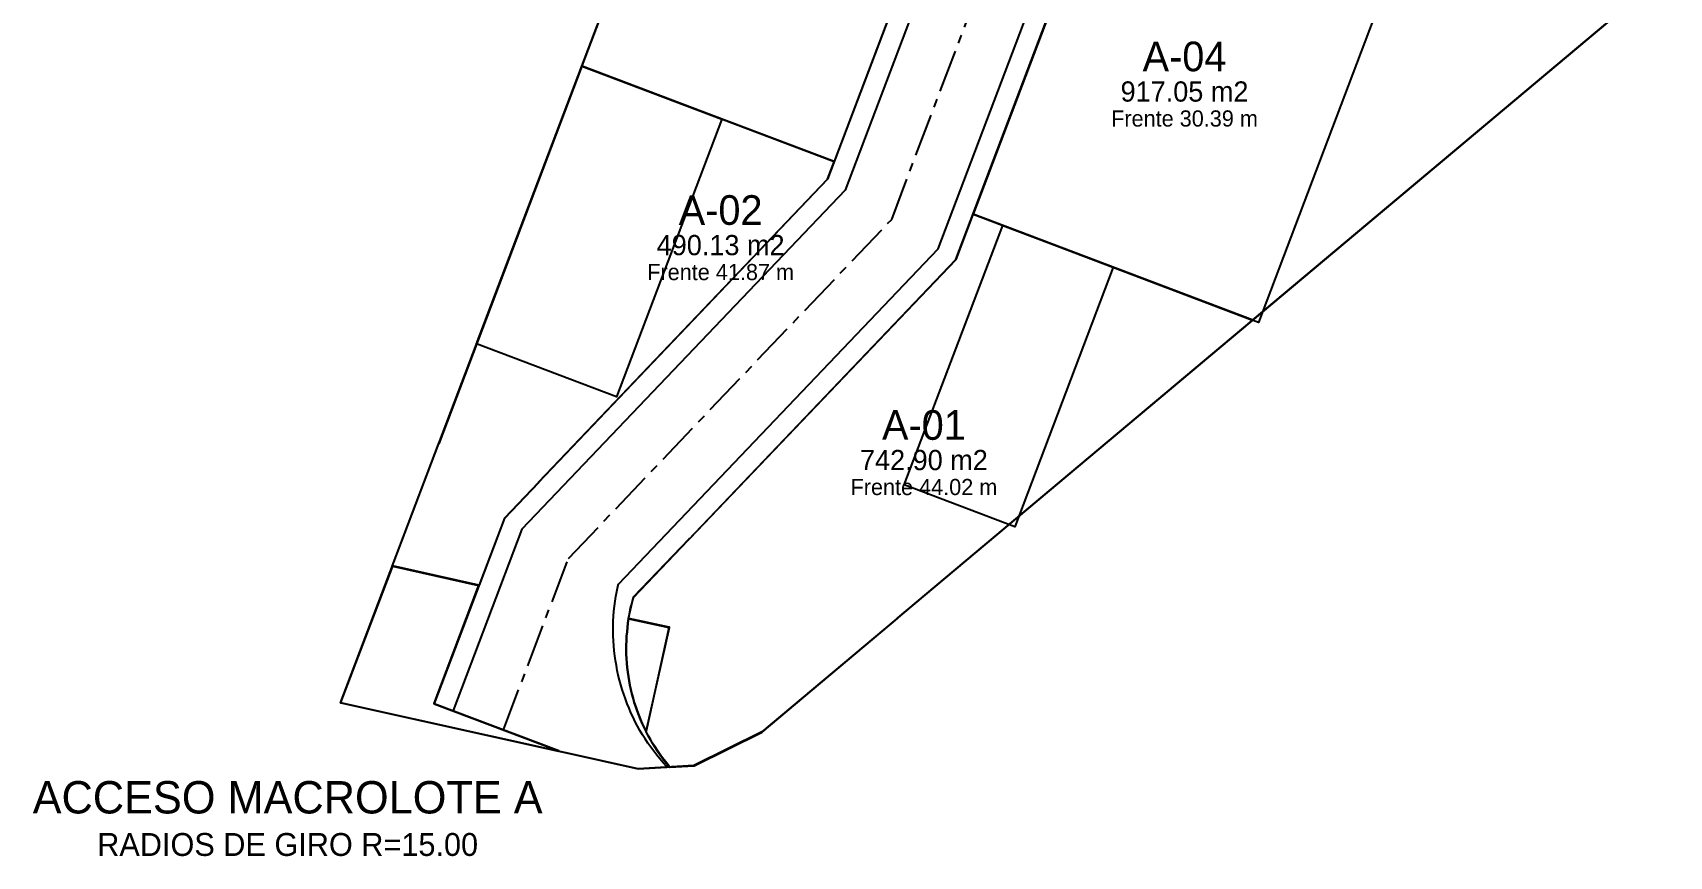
# Model space of a CAD drawing. Header units: metres. Extents: x 357856 to 358234, y 2285113 to 2285465.
# Drawn here: x 357856.5 to 357977.8, y 2285113.2 to 2285174.3 of the extents above; entities that cross this region are included whole.
import ezdxf
from ezdxf.enums import TextEntityAlignment as Align

# ---------------------------------------------------------------- set-up
doc = ezdxf.new("R2010")
doc.units = ezdxf.units.M
doc.linetypes.add('CENTER', pattern=[5.08, 3.175, -0.635, 0.635, -0.635])
for name, color, linetype in [('ACCESO', 1, 'Continuous'), ('BODEGA-HUELLA', 30, 'Continuous'), ('DONACION-AREA-VERDE', 3, 'Continuous'), ('LOTES', 2, 'Continuous'), ('POLIGONO', 5, 'Continuous'), ('TEXTO', 7, 'Continuous'), ('VIAL-ARROYO', 8, 'Continuous'), ('VIAL-DERECHO-VIA', 9, 'Continuous'), ('VIAL-EJE', 1, 'Continuous')]:
    doc.layers.add(name, color=color, linetype=linetype)

msp = doc.modelspace()

# ---------------------------------------------------------------- linework, layer by layer
at = {"layer": 'BODEGA-HUELLA'}
for points in [[(357907.8, 2285199.84), (357926.5, 2285192.76), (357915.87, 2285164.7), (357897.17, 2285171.79), (357907.8, 2285199.84)], [(357936.79, 2285188.86), (357957.96, 2285180.84), (357947.33, 2285152.78), (357926.16, 2285160.81), (357936.79, 2285188.86)], [(357897.16, 2285171.79), (357907.55, 2285167.86), (357899.74, 2285147.25), (357889.35, 2285151.18), (357897.16, 2285171.79)], [(357928.36, 2285159.97), (357936.55, 2285156.87), (357929.26, 2285137.62), (357921.06, 2285140.72), (357928.36, 2285159.97)]]:
    msp.add_lwpolyline(points, close=True, dxfattribs=at)
at = {"layer": 'DONACION-AREA-VERDE'}
for points in [[(357879.28, 2285124.58), (357879.28, 2285124.58), (357879.28, 2285124.58), (357879.28, 2285124.58), (357879.28, 2285124.58), (357879.28, 2285124.57), (357879.28, 2285124.57), (357879.28, 2285124.57), (357879.28, 2285124.57), (357879.28, 2285124.57), (357879.28, 2285124.57), (357879.28, 2285124.57), (357879.28, 2285124.57), (357879.28, 2285124.57), (357879.28, 2285124.57), (357879.28, 2285124.57), (357879.29, 2285124.57), (357879.29, 2285124.57), (357879.29, 2285124.57), (357895.44, 2285120.99), (357895.44, 2285120.99), (357895.44, 2285120.99), (357895.44, 2285120.99), (357895.44, 2285120.99), (357895.45, 2285120.99), (357895.45, 2285120.99), (357895.45, 2285120.99), (357895.45, 2285120.99), (357895.45, 2285120.99), (357895.45, 2285120.99), (357895.45, 2285120.99), (357895.45, 2285120.99), (357895.45, 2285120.99), (357895.45, 2285120.99), (357895.45, 2285120.99), (357895.45, 2285120.99), (357895.45, 2285120.99), (357895.45, 2285120.99), (357895.45, 2285120.99), (357895.45, 2285121), (357895.45, 2285121), (357895.45, 2285121), (357895.45, 2285121), (357895.45, 2285121), (357895.45, 2285121), (357895.45, 2285121), (357895.45, 2285121), (357895.45, 2285121), (357895.45, 2285121), (357895.45, 2285121), (357895.45, 2285121), (357895.45, 2285121.01), (357895.45, 2285121.01), (357895.45, 2285121.01), (357886.21, 2285124.5), (357886.21, 2285124.5), (357886.21, 2285124.5), (357886.21, 2285124.51), (357886.21, 2285124.51), (357886.21, 2285124.51), (357886.21, 2285124.51), (357886.21, 2285124.51), (357886.21, 2285124.51), (357886.21, 2285124.51), (357886.21, 2285124.51), (357886.21, 2285124.51), (357886.21, 2285124.51), (357886.21, 2285124.51), (357886.21, 2285124.51), (357886.21, 2285124.52), (357886.21, 2285124.52), (357886.21, 2285124.52), (357886.21, 2285124.52), (357889.53, 2285133.28), (357889.53, 2285133.29), (357889.53, 2285133.29), (357889.53, 2285133.29), (357889.53, 2285133.29), (357889.53, 2285133.29), (357889.53, 2285133.29), (357889.53, 2285133.29), (357889.53, 2285133.29), (357889.53, 2285133.29), (357889.53, 2285133.29), (357889.53, 2285133.29), (357889.53, 2285133.29), (357889.53, 2285133.3), (357889.53, 2285133.3), (357889.53, 2285133.3), (357889.53, 2285133.3), (357889.52, 2285133.3), (357889.52, 2285133.3), (357889.52, 2285133.3), (357889.52, 2285133.3), (357883.13, 2285134.72), (357883.13, 2285134.72), (357883.13, 2285134.72), (357883.13, 2285134.72), (357883.13, 2285134.72), (357883.13, 2285134.72), (357883.12, 2285134.72), (357883.12, 2285134.72), (357883.12, 2285134.71), (357883.12, 2285134.71), (357883.12, 2285134.71), (357883.12, 2285134.71), (357883.12, 2285134.71), (357883.12, 2285134.71), (357883.12, 2285134.71), (357883.12, 2285134.71), (357883.12, 2285134.71), (357883.12, 2285134.71), (357883.12, 2285134.71), (357879.28, 2285124.58), (357879.28, 2285124.58), (357879.28, 2285124.58)], [(357901.92, 2285122.45), (357901.92, 2285122.45), (357901.92, 2285122.45), (357901.93, 2285122.45), (357901.93, 2285122.44), (357901.93, 2285122.44), (357901.93, 2285122.44), (357901.93, 2285122.44), (357901.93, 2285122.44), (357901.93, 2285122.44), (357901.93, 2285122.44), (357901.93, 2285122.44), (357901.93, 2285122.44), (357901.93, 2285122.44), (357901.94, 2285122.44), (357901.94, 2285122.44), (357901.94, 2285122.44), (357901.94, 2285122.44), (357901.94, 2285122.45), (357901.94, 2285122.45), (357901.94, 2285122.45), (357901.94, 2285122.45), (357901.94, 2285122.45), (357901.94, 2285122.45), (357901.94, 2285122.45), (357901.94, 2285122.45), (357901.94, 2285122.45), (357903.65, 2285130.16), (357903.65, 2285130.16), (357903.65, 2285130.16), (357903.65, 2285130.16), (357903.65, 2285130.16), (357903.65, 2285130.16), (357903.65, 2285130.16), (357903.65, 2285130.16), (357903.65, 2285130.16), (357903.65, 2285130.16), (357903.65, 2285130.17), (357903.65, 2285130.17), (357903.65, 2285130.17), (357903.65, 2285130.17), (357903.65, 2285130.17), (357903.64, 2285130.17), (357903.64, 2285130.17), (357903.64, 2285130.17), (357903.64, 2285130.17), (357903.64, 2285130.17), (357900.65, 2285130.83), (357900.65, 2285130.83), (357900.65, 2285130.83), (357900.65, 2285130.83), (357900.65, 2285130.83), (357900.64, 2285130.83), (357900.64, 2285130.83), (357900.64, 2285130.83), (357900.64, 2285130.83), (357900.64, 2285130.83), (357900.64, 2285130.83), (357900.64, 2285130.83), (357900.64, 2285130.83), (357900.64, 2285130.83), (357900.64, 2285130.83), (357900.64, 2285130.83), (357900.64, 2285130.83), (357900.64, 2285130.83), (357900.64, 2285130.83), (357900.64, 2285130.82), (357900.63, 2285130.81), (357900.63, 2285130.81), (357900.63, 2285130.81), (357900.63, 2285130.81), (357900.63, 2285130.81), (357900.63, 2285130.81), (357900.58, 2285130.48), (357900.58, 2285130.48), (357900.58, 2285130.48), (357900.58, 2285130.48), (357900.58, 2285130.48), (357900.58, 2285130.48), (357900.54, 2285130.16), (357900.54, 2285130.16), (357900.54, 2285130.16), (357900.54, 2285130.16), (357900.54, 2285130.16), (357900.54, 2285130.16), (357900.51, 2285129.83), (357900.51, 2285129.83), (357900.51, 2285129.83), (357900.51, 2285129.83), (357900.51, 2285129.83), (357900.51, 2285129.83), (357900.48, 2285129.5), (357900.48, 2285129.5), (357900.48, 2285129.5), (357900.48, 2285129.5), (357900.48, 2285129.5), (357900.48, 2285129.5), (357900.46, 2285129.17), (357900.46, 2285129.17), (357900.46, 2285129.17), (357900.46, 2285129.17), (357900.46, 2285129.17), (357900.46, 2285129.17), (357900.45, 2285128.83), (357900.45, 2285128.83), (357900.45, 2285128.83), (357900.45, 2285128.83), (357900.45, 2285128.83), (357900.45, 2285128.83), (357900.45, 2285128.5), (357900.45, 2285128.5), (357900.45, 2285128.5), (357900.45, 2285128.5), (357900.45, 2285128.5), (357900.45, 2285128.5), (357900.45, 2285128.17), (357900.45, 2285128.17), (357900.45, 2285128.17), (357900.45, 2285128.17), (357900.45, 2285128.17), (357900.45, 2285128.17), (357900.47, 2285127.84), (357900.47, 2285127.84), (357900.47, 2285127.84), (357900.47, 2285127.84), (357900.47, 2285127.84), (357900.47, 2285127.84), (357900.49, 2285127.51), (357900.49, 2285127.51), (357900.49, 2285127.51), (357900.49, 2285127.51), (357900.49, 2285127.51), (357900.49, 2285127.51), (357900.52, 2285127.18), (357900.52, 2285127.18), (357900.52, 2285127.18), (357900.52, 2285127.18), (357900.52, 2285127.18), (357900.52, 2285127.18), (357900.56, 2285126.85), (357900.56, 2285126.85), (357900.56, 2285126.85), (357900.56, 2285126.85), (357900.56, 2285126.85), (357900.56, 2285126.85), (357900.61, 2285126.52), (357900.61, 2285126.52), (357900.61, 2285126.52), (357900.61, 2285126.52), (357900.61, 2285126.52), (357900.61, 2285126.52), (357900.66, 2285126.2), (357900.66, 2285126.2), (357900.66, 2285126.2), (357900.66, 2285126.2), (357900.66, 2285126.2), (357900.66, 2285126.2), (357900.72, 2285125.87), (357900.72, 2285125.87), (357900.72, 2285125.87), (357900.72, 2285125.87), (357900.72, 2285125.87), (357900.72, 2285125.87), (357900.79, 2285125.55), (357900.79, 2285125.55), (357900.79, 2285125.55), (357900.79, 2285125.55), (357900.79, 2285125.55), (357900.79, 2285125.55), (357900.87, 2285125.23), (357900.87, 2285125.23), (357900.87, 2285125.22), (357900.87, 2285125.22), (357900.87, 2285125.22), (357900.87, 2285125.22), (357900.96, 2285124.91), (357900.96, 2285124.91), (357900.96, 2285124.9), (357900.96, 2285124.9), (357900.96, 2285124.9), (357900.96, 2285124.9), (357901.05, 2285124.59), (357901.05, 2285124.59), (357901.05, 2285124.59), (357901.05, 2285124.59), (357901.05, 2285124.59), (357901.05, 2285124.59), (357901.16, 2285124.27), (357901.16, 2285124.27), (357901.16, 2285124.27), (357901.16, 2285124.27), (357901.16, 2285124.27), (357901.16, 2285124.27), (357901.26, 2285123.96), (357901.26, 2285123.96), (357901.26, 2285123.96), (357901.26, 2285123.96), (357901.26, 2285123.96), (357901.26, 2285123.96), (357901.38, 2285123.65), (357901.38, 2285123.65), (357901.38, 2285123.65), (357901.38, 2285123.65), (357901.38, 2285123.65), (357901.38, 2285123.65), (357901.51, 2285123.34), (357901.51, 2285123.34), (357901.51, 2285123.34), (357901.51, 2285123.34), (357901.51, 2285123.34), (357901.51, 2285123.34), (357901.64, 2285123.04), (357901.64, 2285123.04), (357901.64, 2285123.04), (357901.64, 2285123.04), (357901.64, 2285123.04), (357901.64, 2285123.04), (357901.78, 2285122.74), (357901.78, 2285122.74), (357901.78, 2285122.74), (357901.78, 2285122.74), (357901.78, 2285122.74), (357901.78, 2285122.74), (357901.92, 2285122.45), (357901.92, 2285122.45), (357901.92, 2285122.45)]]:
    msp.add_lwpolyline(points, close=True, dxfattribs=at)
at = {"layer": 'LOTES'}
for points in [[(357907.8, 2285199.83), (357897.17, 2285171.8), (357897.17, 2285171.8), (357897.17, 2285171.8), (357897.17, 2285171.8), (357897.17, 2285171.8), (357897.17, 2285171.8), (357897.17, 2285171.79), (357897.17, 2285171.79), (357897.17, 2285171.79), (357897.17, 2285171.79), (357897.18, 2285171.79), (357897.18, 2285171.79), (357897.18, 2285171.79), (357897.18, 2285171.79), (357897.18, 2285171.79), (357897.18, 2285171.79), (357897.18, 2285171.79), (357897.18, 2285171.79), (357915.86, 2285164.71), (357915.86, 2285164.71), (357915.87, 2285164.71), (357915.87, 2285164.71), (357915.87, 2285164.71), (357915.87, 2285164.71), (357915.87, 2285164.71), (357915.87, 2285164.71), (357915.87, 2285164.71), (357915.87, 2285164.71), (357915.87, 2285164.71), (357915.87, 2285164.71), (357915.87, 2285164.71), (357915.88, 2285164.71), (357915.88, 2285164.71), (357915.88, 2285164.71), (357915.88, 2285164.71), (357926.5, 2285192.75)], [(357936.79, 2285188.85), (357926.16, 2285160.81), (357926.16, 2285160.81), (357926.16, 2285160.81), (357926.16, 2285160.81), (357926.16, 2285160.81), (357926.16, 2285160.81), (357926.16, 2285160.81), (357926.16, 2285160.81), (357926.16, 2285160.81), (357926.16, 2285160.81), (357926.16, 2285160.81), (357926.16, 2285160.81), (357926.16, 2285160.8), (357926.17, 2285160.8), (357926.17, 2285160.8), (357926.17, 2285160.8), (357926.17, 2285160.8), (357926.17, 2285160.8), (357946.88, 2285152.95), (357946.88, 2285152.95), (357946.89, 2285152.95), (357946.89, 2285152.95), (357946.89, 2285152.95), (357946.89, 2285152.95), (357946.89, 2285152.95), (357946.89, 2285152.95), (357946.89, 2285152.95), (357946.89, 2285152.95), (357946.89, 2285152.95), (357946.89, 2285152.95), (357973.22, 2285175.04)]]:
    msp.add_lwpolyline(points, dxfattribs=at)
for points in [[(357883.12, 2285134.69), (357883.12, 2285134.69), (357883.12, 2285134.69), (357883.12, 2285134.69), (357883.12, 2285134.69), (357883.13, 2285134.69), (357883.13, 2285134.69), (357883.13, 2285134.69), (357889.51, 2285133.27), (357889.52, 2285133.27), (357889.52, 2285133.27), (357889.52, 2285133.27), (357889.52, 2285133.27), (357889.52, 2285133.27), (357889.52, 2285133.27), (357889.52, 2285133.27), (357889.52, 2285133.27), (357889.52, 2285133.27), (357889.52, 2285133.27), (357889.53, 2285133.27), (357889.53, 2285133.27), (357889.53, 2285133.27), (357889.53, 2285133.27), (357889.53, 2285133.27), (357889.54, 2285133.27), (357889.54, 2285133.27), (357889.54, 2285133.27), (357889.54, 2285133.27), (357889.54, 2285133.27), (357889.54, 2285133.27), (357889.55, 2285133.27), (357889.55, 2285133.27), (357889.55, 2285133.27), (357889.55, 2285133.27), (357889.55, 2285133.28), (357889.55, 2285133.28), (357889.56, 2285133.28), (357889.56, 2285133.28), (357889.56, 2285133.28), (357889.56, 2285133.28), (357889.56, 2285133.28), (357889.56, 2285133.29), (357889.56, 2285133.29), (357889.56, 2285133.29), (357889.56, 2285133.29), (357889.56, 2285133.29), (357889.56, 2285133.29), (357889.56, 2285133.29), (357889.57, 2285133.29), (357889.57, 2285133.29), (357889.57, 2285133.29), (357889.57, 2285133.29), (357889.57, 2285133.29), (357889.57, 2285133.29), (357889.57, 2285133.29), (357891.44, 2285138.25), (357891.44, 2285138.25), (357891.44, 2285138.25), (357891.45, 2285138.25), (357891.45, 2285138.25), (357893.97, 2285140.9), (357893.97, 2285140.9), (357893.97, 2285140.9), (357893.97, 2285140.9), (357893.97, 2285140.9), (357893.97, 2285140.9), (357893.97, 2285140.9), (357893.97, 2285140.9), (357893.97, 2285140.9), (357893.97, 2285140.9), (357893.97, 2285140.91), (357893.97, 2285140.91), (357893.97, 2285140.91), (357893.98, 2285140.91), (357893.98, 2285140.91), (357893.98, 2285140.92), (357893.98, 2285140.92), (357893.98, 2285140.92), (357893.98, 2285140.92), (357893.98, 2285140.92), (357893.98, 2285140.93), (357893.98, 2285140.93), (357893.98, 2285140.93), (357893.98, 2285140.93), (357893.98, 2285140.93), (357893.98, 2285140.93), (357893.98, 2285140.93), (357893.97, 2285140.94), (357893.97, 2285140.94), (357893.97, 2285140.94), (357893.97, 2285140.94), (357893.97, 2285140.94), (357893.98, 2285140.95), (357893.98, 2285140.95), (357893.98, 2285140.95), (357893.98, 2285140.95), (357893.98, 2285140.95), (357893.98, 2285140.95), (357915.38, 2285163.4), (357915.38, 2285163.4), (357915.38, 2285163.41), (357915.38, 2285163.41), (357915.38, 2285163.41), (357915.87, 2285164.68), (357915.87, 2285164.69), (357915.87, 2285164.69), (357915.87, 2285164.69), (357915.87, 2285164.69), (357915.87, 2285164.69), (357915.87, 2285164.7), (357915.87, 2285164.7), (357915.87, 2285164.7), (357915.86, 2285164.7), (357915.86, 2285164.7), (357915.86, 2285164.7), (357915.86, 2285164.71), (357915.86, 2285164.71), (357915.86, 2285164.71), (357915.86, 2285164.71), (357915.85, 2285164.71), (357897.19, 2285171.78), (357897.19, 2285171.78), (357897.19, 2285171.78), (357897.18, 2285171.78), (357897.18, 2285171.78), (357897.18, 2285171.78), (357897.18, 2285171.78), (357897.18, 2285171.78), (357897.17, 2285171.78), (357897.17, 2285171.78), (357897.17, 2285171.78), (357897.17, 2285171.78), (357897.17, 2285171.78), (357897.17, 2285171.78), (357897.17, 2285171.77), (357897.16, 2285171.77), (357897.16, 2285171.77), (357886.55, 2285143.78), (357886.55, 2285143.77), (357886.55, 2285143.77), (357886.55, 2285143.77), (357886.55, 2285143.77), (357886.55, 2285143.77), (357886.55, 2285143.77), (357886.55, 2285143.77), (357886.54, 2285143.77), (357886.54, 2285143.76), (357886.54, 2285143.76), (357886.54, 2285143.76), (357886.54, 2285143.76), (357886.54, 2285143.76), (357886.54, 2285143.76), (357886.53, 2285143.76), (357886.53, 2285143.76), (357886.53, 2285143.76), (357886.53, 2285143.76), (357886.53, 2285143.76), (357886.52, 2285143.76), (357886.52, 2285143.76), (357886.52, 2285143.76), (357886.52, 2285143.75), (357886.52, 2285143.75), (357886.52, 2285143.75), (357886.52, 2285143.75), (357886.51, 2285143.75), (357886.51, 2285143.75), (357886.51, 2285143.75), (357886.51, 2285143.74), (357886.51, 2285143.74), (357886.51, 2285143.74), (357886.51, 2285143.74), (357886.51, 2285143.74), (357886.51, 2285143.74), (357886.51, 2285143.74), (357886.51, 2285143.74), (357883.1, 2285134.74), (357883.1, 2285134.74), (357883.1, 2285134.74), (357883.1, 2285134.74), (357883.1, 2285134.74), (357883.1, 2285134.74), (357883.1, 2285134.74), (357883.1, 2285134.74), (357883.1, 2285134.74), (357883.1, 2285134.74), (357883.1, 2285134.73), (357883.1, 2285134.73), (357883.09, 2285134.73), (357883.09, 2285134.73), (357883.09, 2285134.73), (357883.09, 2285134.73), (357883.09, 2285134.72), (357883.09, 2285134.72), (357883.09, 2285134.72), (357883.09, 2285134.72), (357883.1, 2285134.72), (357883.1, 2285134.71), (357883.1, 2285134.71), (357883.1, 2285134.71), (357883.1, 2285134.71), (357883.1, 2285134.71), (357883.1, 2285134.7), (357883.1, 2285134.7), (357883.1, 2285134.7), (357883.1, 2285134.7), (357883.1, 2285134.7), (357883.11, 2285134.7), (357883.11, 2285134.7), (357883.11, 2285134.69), (357883.11, 2285134.69), (357883.11, 2285134.69), (357883.11, 2285134.69), (357883.12, 2285134.69), (357883.12, 2285134.69), (357883.12, 2285134.69), (357883.12, 2285134.69), (357883.12, 2285134.69), (357883.12, 2285134.69), (357883.12, 2285134.69), (357883.12, 2285134.69)], [(357903.68, 2285119.79), (357903.68, 2285119.79), (357903.68, 2285119.79), (357903.68, 2285119.79), (357903.68, 2285119.79), (357903.68, 2285119.79), (357903.68, 2285119.79), (357903.68, 2285119.79), (357905.46, 2285119.89), (357905.46, 2285119.89), (357905.46, 2285119.89), (357905.46, 2285119.89), (357905.46, 2285119.89), (357905.46, 2285119.89), (357905.46, 2285119.89), (357905.46, 2285119.89), (357905.46, 2285119.89), (357905.47, 2285119.89), (357905.47, 2285119.89), (357905.47, 2285119.89), (357905.47, 2285119.89), (357905.47, 2285119.89), (357905.47, 2285119.89), (357905.47, 2285119.89), (357905.47, 2285119.89), (357905.47, 2285119.89), (357905.48, 2285119.89), (357905.48, 2285119.89), (357905.48, 2285119.89), (357905.48, 2285119.89), (357905.48, 2285119.89), (357905.48, 2285119.89), (357905.48, 2285119.89), (357905.48, 2285119.89), (357910.52, 2285122.4), (357910.52, 2285122.4), (357910.52, 2285122.4), (357910.52, 2285122.4), (357910.52, 2285122.4), (357910.52, 2285122.4), (357910.52, 2285122.4), (357910.52, 2285122.4), (357910.52, 2285122.4), (357910.52, 2285122.4), (357910.52, 2285122.4), (357910.52, 2285122.4), (357910.53, 2285122.4), (357910.53, 2285122.4), (357910.53, 2285122.4), (357910.53, 2285122.4), (357910.53, 2285122.4), (357910.53, 2285122.4), (357910.53, 2285122.4), (357910.53, 2285122.4), (357920.56, 2285130.82), (357920.56, 2285130.82), (357920.56, 2285130.82), (357920.56, 2285130.82), (357920.56, 2285130.82), (357920.56, 2285130.82), (357920.56, 2285130.82), (357920.56, 2285130.82), (357920.56, 2285130.82), (357920.56, 2285130.82), (357920.56, 2285130.83), (357920.56, 2285130.83), (357920.57, 2285130.83), (357920.57, 2285130.83), (357920.57, 2285130.83), (357920.57, 2285130.83), (357920.57, 2285130.84), (357920.57, 2285130.84), (357920.57, 2285130.84), (357920.57, 2285130.84), (357920.57, 2285130.84), (357920.57, 2285130.85), (357920.57, 2285130.85), (357920.57, 2285130.85), (357920.57, 2285130.85), (357920.57, 2285130.85), (357920.57, 2285130.85), (357920.57, 2285130.86), (357920.57, 2285130.86), (357920.57, 2285130.86), (357920.57, 2285130.86), (357920.57, 2285130.86), (357920.57, 2285130.87), (357920.57, 2285130.87), (357920.57, 2285130.87), (357920.57, 2285130.87), (357920.58, 2285130.87), (357946.86, 2285152.93), (357946.86, 2285152.93), (357946.87, 2285152.93), (357946.87, 2285152.93), (357946.87, 2285152.93), (357946.87, 2285152.94), (357946.87, 2285152.94), (357946.87, 2285152.94), (357946.87, 2285152.94), (357946.87, 2285152.94), (357946.87, 2285152.95), (357946.87, 2285152.95), (357946.87, 2285152.95), (357946.87, 2285152.95), (357946.87, 2285152.95), (357946.87, 2285152.95), (357946.87, 2285152.96), (357946.86, 2285152.96), (357946.86, 2285152.96), (357946.86, 2285152.96), (357946.86, 2285152.96), (357946.86, 2285152.96), (357926.18, 2285160.8), (357926.18, 2285160.8), (357926.17, 2285160.8), (357926.17, 2285160.8), (357926.17, 2285160.8), (357926.17, 2285160.8), (357926.17, 2285160.8), (357926.16, 2285160.8), (357926.16, 2285160.8), (357926.16, 2285160.8), (357926.16, 2285160.8), (357926.16, 2285160.79), (357926.16, 2285160.79), (357926.15, 2285160.79), (357926.15, 2285160.79), (357926.15, 2285160.79), (357926.15, 2285160.79), (357924.88, 2285157.43), (357924.88, 2285157.43), (357924.88, 2285157.43), (357924.88, 2285157.43), (357924.88, 2285157.42), (357905.15, 2285136.73), (357905.15, 2285136.73), (357905.15, 2285136.73), (357905.15, 2285136.73), (357905.14, 2285136.73), (357905.14, 2285136.72), (357905.14, 2285136.72), (357905.14, 2285136.72), (357905.14, 2285136.72), (357905.13, 2285136.72), (357905.13, 2285136.72), (357905.13, 2285136.72), (357905.13, 2285136.72), (357905.13, 2285136.72), (357905.13, 2285136.72), (357905.12, 2285136.72), (357905.12, 2285136.72), (357905.12, 2285136.72), (357905.12, 2285136.72), (357905.12, 2285136.72), (357905.11, 2285136.72), (357905.11, 2285136.72), (357905.11, 2285136.72), (357905.11, 2285136.72), (357905.11, 2285136.72), (357905.1, 2285136.72), (357905.1, 2285136.72), (357905.1, 2285136.72), (357905.1, 2285136.72), (357905.1, 2285136.72), (357905.1, 2285136.72), (357905.09, 2285136.71), (357905.09, 2285136.71), (357905.09, 2285136.71), (357905.09, 2285136.71), (357905.09, 2285136.71), (357905.09, 2285136.71), (357900.97, 2285132.39), (357900.97, 2285132.39), (357900.97, 2285132.39), (357900.97, 2285132.39), (357900.97, 2285132.39), (357900.97, 2285132.39), (357900.97, 2285132.39), (357900.97, 2285132.39), (357900.97, 2285132.39), (357900.97, 2285132.39), (357900.97, 2285132.39), (357900.97, 2285132.39), (357900.97, 2285132.39), (357900.97, 2285132.39), (357900.97, 2285132.39), (357900.97, 2285132.38), (357900.97, 2285132.38), (357900.97, 2285132.38), (357900.97, 2285132.38), (357900.97, 2285132.38), (357900.96, 2285132.38), (357900.96, 2285132.38), (357900.96, 2285132.38), (357900.96, 2285132.38), (357900.96, 2285132.38), (357900.96, 2285132.38), (357900.96, 2285132.37), (357900.96, 2285132.37), (357900.96, 2285132.37), (357900.96, 2285132.37), (357900.96, 2285132.37), (357900.96, 2285132.37), (357900.96, 2285132.37), (357900.96, 2285132.37), (357900.96, 2285132.37), (357900.96, 2285132.37), (357900.96, 2285132.37), (357900.96, 2285132.37), (357900.96, 2285132.37), (357900.96, 2285132.37), (357900.96, 2285132.37), (357900.96, 2285132.37), (357900.89, 2285132.11), (357900.89, 2285132.11), (357900.89, 2285132.11), (357900.89, 2285132.11), (357900.89, 2285132.11), (357900.89, 2285132.11), (357900.81, 2285131.79), (357900.81, 2285131.79), (357900.8, 2285131.79), (357900.8, 2285131.79), (357900.8, 2285131.79), (357900.8, 2285131.79), (357900.73, 2285131.47), (357900.73, 2285131.47), (357900.73, 2285131.47), (357900.73, 2285131.47), (357900.73, 2285131.47), (357900.73, 2285131.47), (357900.66, 2285131.14), (357900.66, 2285131.14), (357900.66, 2285131.14), (357900.66, 2285131.14), (357900.66, 2285131.14), (357900.66, 2285131.14), (357900.61, 2285130.85), (357900.61, 2285130.85), (357900.61, 2285130.85), (357900.61, 2285130.85), (357900.61, 2285130.85), (357900.61, 2285130.85), (357900.61, 2285130.85), (357900.61, 2285130.85), (357900.61, 2285130.85), (357900.61, 2285130.85), (357900.61, 2285130.85), (357900.61, 2285130.84), (357900.61, 2285130.84), (357900.61, 2285130.84), (357900.61, 2285130.84), (357900.61, 2285130.84), (357900.61, 2285130.84), (357900.61, 2285130.83), (357900.61, 2285130.83), (357900.61, 2285130.83), (357900.61, 2285130.83), (357900.61, 2285130.83), (357900.61, 2285130.82), (357900.62, 2285130.82), (357900.62, 2285130.82), (357900.62, 2285130.82), (357900.62, 2285130.82), (357900.62, 2285130.82), (357900.62, 2285130.81), (357900.62, 2285130.81), (357900.62, 2285130.81), (357900.63, 2285130.81), (357900.63, 2285130.81), (357900.63, 2285130.81), (357900.63, 2285130.81), (357900.63, 2285130.81), (357900.63, 2285130.81), (357900.64, 2285130.81), (357900.64, 2285130.8), (357900.64, 2285130.8), (357900.64, 2285130.8), (357900.64, 2285130.8), (357900.64, 2285130.8), (357900.64, 2285130.8), (357900.64, 2285130.8), (357900.64, 2285130.8), (357900.64, 2285130.8), (357900.64, 2285130.8), (357900.64, 2285130.8), (357900.64, 2285130.8), (357903.6, 2285130.15), (357903.6, 2285130.15), (357903.6, 2285130.15), (357903.6, 2285130.15), (357903.6, 2285130.15), (357903.61, 2285130.14), (357903.61, 2285130.14), (357903.61, 2285130.14), (357903.61, 2285130.14), (357903.61, 2285130.14), (357903.61, 2285130.14), (357903.61, 2285130.13), (357903.61, 2285130.13), (357903.61, 2285130.13), (357903.61, 2285130.13), (357903.61, 2285130.13), (357903.61, 2285130.12), (357901.92, 2285122.47), (357901.91, 2285122.47), (357901.91, 2285122.47), (357901.91, 2285122.46), (357901.91, 2285122.46), (357901.91, 2285122.46), (357901.91, 2285122.46), (357901.91, 2285122.46), (357901.91, 2285122.46), (357901.91, 2285122.46), (357901.91, 2285122.45), (357901.9, 2285122.45), (357901.9, 2285122.45), (357901.9, 2285122.45), (357901.9, 2285122.45), (357901.9, 2285122.44), (357901.9, 2285122.44), (357901.9, 2285122.44), (357901.9, 2285122.44), (357901.9, 2285122.44), (357901.9, 2285122.43), (357901.9, 2285122.43), (357901.9, 2285122.43), (357901.9, 2285122.43), (357901.9, 2285122.43), (357901.9, 2285122.42), (357901.9, 2285122.42), (357901.9, 2285122.42), (357901.9, 2285122.42), (357901.9, 2285122.42), (357901.9, 2285122.42), (357901.9, 2285122.42), (357901.91, 2285122.42), (357901.91, 2285122.42), (357901.91, 2285122.42), (357901.91, 2285122.42), (357901.91, 2285122.42), (357901.91, 2285122.42), (357901.91, 2285122.42), (357902.05, 2285122.13), (357902.05, 2285122.13), (357902.05, 2285122.13), (357902.05, 2285122.13), (357902.05, 2285122.13), (357902.05, 2285122.13), (357902.22, 2285121.84), (357902.22, 2285121.84), (357902.22, 2285121.84), (357902.22, 2285121.84), (357902.22, 2285121.84), (357902.22, 2285121.84), (357902.38, 2285121.56), (357902.38, 2285121.56), (357902.38, 2285121.56), (357902.38, 2285121.56), (357902.38, 2285121.56), (357902.39, 2285121.56), (357902.56, 2285121.28), (357902.56, 2285121.28), (357902.56, 2285121.28), (357902.56, 2285121.28), (357902.56, 2285121.28), (357902.56, 2285121.28), (357902.74, 2285121), (357902.74, 2285121), (357902.74, 2285121), (357902.74, 2285121), (357902.74, 2285121), (357902.74, 2285121), (357902.93, 2285120.73), (357902.93, 2285120.73), (357902.93, 2285120.73), (357902.93, 2285120.73), (357902.93, 2285120.73), (357902.93, 2285120.73), (357903.13, 2285120.46), (357903.13, 2285120.46), (357903.13, 2285120.46), (357903.13, 2285120.46), (357903.13, 2285120.46), (357903.13, 2285120.46), (357903.33, 2285120.2), (357903.33, 2285120.2), (357903.33, 2285120.2), (357903.33, 2285120.2), (357903.33, 2285120.2), (357903.33, 2285120.2), (357903.54, 2285119.94), (357903.54, 2285119.94), (357903.54, 2285119.94), (357903.54, 2285119.94), (357903.54, 2285119.94), (357903.54, 2285119.94), (357903.64, 2285119.82), (357903.64, 2285119.82), (357903.64, 2285119.82), (357903.64, 2285119.82), (357903.64, 2285119.81), (357903.64, 2285119.81), (357903.64, 2285119.81), (357903.65, 2285119.81), (357903.65, 2285119.81), (357903.65, 2285119.81), (357903.65, 2285119.81), (357903.65, 2285119.8), (357903.65, 2285119.8), (357903.65, 2285119.8), (357903.65, 2285119.8), (357903.65, 2285119.8), (357903.66, 2285119.8), (357903.66, 2285119.8), (357903.66, 2285119.79), (357903.66, 2285119.79), (357903.66, 2285119.79), (357903.66, 2285119.79), (357903.67, 2285119.79), (357903.67, 2285119.79), (357903.67, 2285119.79), (357903.67, 2285119.79), (357903.67, 2285119.79), (357903.68, 2285119.79), (357903.68, 2285119.79), (357903.68, 2285119.79), (357903.68, 2285119.79), (357903.68, 2285119.79), (357903.68, 2285119.79), (357903.68, 2285119.79)]]:
    msp.add_lwpolyline(points, close=True, dxfattribs=at)
at = {"layer": 'POLIGONO'}
msp.add_lwpolyline([(357879.27, 2285124.57), (357941.62, 2285289.07), (358060.31, 2285262.57), (358062.26, 2285261.77), (358063.93, 2285260.34), (358065.12, 2285258.56), (358065.64, 2285256.29), (358065.51, 2285254.15), (358063.95, 2285251.17), (357910.51, 2285122.42), (357905.46, 2285119.92), (357901.33, 2285119.68), (357879.27, 2285124.57)], close=True, dxfattribs=at)
at = {"layer": 'VIAL-ARROYO'}
msp.add_lwpolyline([(357949.17, 2285248.33), (357916.68, 2285162.59), (357916.68, 2285162.59), (357916.68, 2285162.59), (357916.68, 2285162.59), (357916.67, 2285162.59), (357892.71, 2285137.45), (357892.71, 2285137.45), (357892.71, 2285137.45), (357892.71, 2285137.45), (357892.71, 2285137.45), (357887.61, 2285123.99), (357887.61, 2285123.98), (357887.61, 2285123.98), (357887.61, 2285123.98), (357887.61, 2285123.98), (357887.61, 2285123.98), (357887.61, 2285123.98), (357887.61, 2285123.98), (357887.61, 2285123.98), (357887.61, 2285123.98), (357887.61, 2285123.98), (357887.61, 2285123.98), (357887.61, 2285123.98), (357887.61, 2285123.97), (357887.61, 2285123.97), (357887.62, 2285123.97), (357887.62, 2285123.97), (357895.08, 2285121.15), (357895.58, 2285120.96), (357895.58, 2285120.96), (357901.33, 2285119.68), (357901.33, 2285119.68), (357901.33, 2285119.68), (357901.33, 2285119.68), (357901.33, 2285119.68), (357903.44, 2285119.8), (357903.44, 2285119.8), (357903.45, 2285119.8), (357903.45, 2285119.8), (357903.45, 2285119.8), (357903.45, 2285119.81), (357903.45, 2285119.81), (357903.45, 2285119.81), (357903.45, 2285119.81), (357903.45, 2285119.81), (357903.45, 2285119.81), (357903.45, 2285119.81), (357903.45, 2285119.81), (357903.45, 2285119.81), (357903.45, 2285119.81), (357903.45, 2285119.81), (357903.45, 2285119.81), (357903.45, 2285119.82), (357903.45, 2285119.82), (357903.45, 2285119.82), (357903.45, 2285119.82), (357903.45, 2285119.82), (357903.45, 2285119.82), (357903.45, 2285119.82), (357903.43, 2285119.85), (357903.43, 2285119.85), (357903.18, 2285120.12), (357903.18, 2285120.12), (357902.94, 2285120.4), (357902.94, 2285120.4), (357902.71, 2285120.69), (357902.71, 2285120.69), (357902.49, 2285120.98), (357902.49, 2285120.98), (357902.27, 2285121.28), (357902.27, 2285121.28), (357902.06, 2285121.58), (357902.06, 2285121.58), (357901.86, 2285121.89), (357901.86, 2285121.89), (357901.66, 2285122.2), (357901.66, 2285122.2), (357901.47, 2285122.51), (357901.47, 2285122.51), (357901.29, 2285122.84), (357901.29, 2285122.84), (357901.12, 2285123.16), (357901.12, 2285123.16), (357900.96, 2285123.49), (357900.96, 2285123.49), (357900.8, 2285123.83), (357900.8, 2285123.83), (357900.66, 2285124.16), (357900.66, 2285124.16), (357900.52, 2285124.5), (357900.52, 2285124.5), (357900.39, 2285124.85), (357900.39, 2285124.85), (357900.27, 2285125.2), (357900.27, 2285125.2), (357900.15, 2285125.55), (357900.15, 2285125.55), (357900.05, 2285125.9), (357900.05, 2285125.9), (357899.95, 2285126.25), (357899.95, 2285126.25), (357899.86, 2285126.61), (357899.86, 2285126.61), (357899.79, 2285126.97), (357899.79, 2285126.97), (357899.72, 2285127.33), (357899.72, 2285127.33), (357899.66, 2285127.7), (357899.66, 2285127.7), (357899.6, 2285128.06), (357899.6, 2285128.06), (357899.56, 2285128.43), (357899.56, 2285128.43), (357899.53, 2285128.79), (357899.53, 2285128.79), (357899.5, 2285129.16), (357899.5, 2285129.16), (357899.49, 2285129.53), (357899.49, 2285129.53), (357899.48, 2285129.9), (357899.48, 2285129.9), (357899.48, 2285130.26), (357899.48, 2285130.26), (357899.49, 2285130.63), (357899.49, 2285130.63), (357899.51, 2285131), (357899.51, 2285131), (357899.54, 2285131.37), (357899.54, 2285131.37), (357899.58, 2285131.73), (357899.58, 2285131.73), (357899.63, 2285132.1), (357899.63, 2285132.1), (357899.69, 2285132.46), (357899.69, 2285132.46), (357899.75, 2285132.82), (357899.75, 2285132.82), (357899.83, 2285133.18), (357899.83, 2285133.19), (357899.87, 2285133.36), (357899.87, 2285133.36), (357899.87, 2285133.36), (357899.87, 2285133.36), (357899.87, 2285133.36), (357899.87, 2285133.36), (357923.58, 2285158.24), (357923.58, 2285158.24), (357923.58, 2285158.24), (357923.58, 2285158.24), (357923.58, 2285158.24), (357951.94, 2285233.08)], dxfattribs=at)
at = {"layer": 'VIAL-DERECHO-VIA'}
msp.add_lwpolyline([(357947.76, 2285248.86), (357915.38, 2285163.41), (357915.38, 2285163.41), (357915.38, 2285163.41), (357915.38, 2285163.41), (357915.38, 2285163.4), (357891.42, 2285138.27), (357891.42, 2285138.27), (357891.42, 2285138.27), (357891.42, 2285138.27), (357891.42, 2285138.26), (357886.21, 2285124.52), (357886.21, 2285124.52), (357886.21, 2285124.52), (357886.21, 2285124.52), (357886.21, 2285124.51), (357886.21, 2285124.51), (357886.21, 2285124.51), (357886.21, 2285124.51), (357886.21, 2285124.51), (357886.21, 2285124.51), (357886.21, 2285124.51), (357886.21, 2285124.51), (357886.21, 2285124.51), (357886.21, 2285124.51), (357886.21, 2285124.51), (357886.21, 2285124.51), (357886.21, 2285124.5), (357886.21, 2285124.5), (357895.58, 2285120.96), (357895.58, 2285120.96), (357901.33, 2285119.68), (357901.33, 2285119.68), (357901.33, 2285119.68), (357901.33, 2285119.68), (357903.66, 2285119.82), (357903.66, 2285119.82), (357903.66, 2285119.82), (357903.67, 2285119.82), (357903.67, 2285119.82), (357903.67, 2285119.82), (357903.67, 2285119.82), (357903.67, 2285119.82), (357903.67, 2285119.82), (357903.67, 2285119.82), (357903.67, 2285119.82), (357903.67, 2285119.82), (357903.67, 2285119.82), (357903.67, 2285119.82), (357903.67, 2285119.82), (357903.67, 2285119.83), (357903.67, 2285119.83), (357903.67, 2285119.83), (357903.67, 2285119.83), (357903.67, 2285119.83), (357903.67, 2285119.83), (357903.67, 2285119.83), (357903.67, 2285119.83), (357903.67, 2285119.83), (357903.56, 2285119.96), (357903.56, 2285119.96), (357903.36, 2285120.21), (357903.36, 2285120.21), (357903.15, 2285120.48), (357903.15, 2285120.48), (357902.96, 2285120.74), (357902.96, 2285120.74), (357902.77, 2285121.02), (357902.77, 2285121.02), (357902.59, 2285121.29), (357902.59, 2285121.29), (357902.41, 2285121.57), (357902.41, 2285121.57), (357902.24, 2285121.86), (357902.24, 2285121.86), (357902.08, 2285122.15), (357902.08, 2285122.15), (357901.93, 2285122.44), (357901.93, 2285122.44), (357901.78, 2285122.74), (357901.78, 2285122.74), (357901.64, 2285123.04), (357901.64, 2285123.04), (357901.51, 2285123.34), (357901.51, 2285123.34), (357901.38, 2285123.65), (357901.38, 2285123.65), (357901.26, 2285123.96), (357901.26, 2285123.96), (357901.16, 2285124.27), (357901.16, 2285124.27), (357901.05, 2285124.59), (357901.05, 2285124.59), (357900.96, 2285124.9), (357900.96, 2285124.91), (357900.87, 2285125.22), (357900.87, 2285125.23), (357900.79, 2285125.55), (357900.79, 2285125.55), (357900.72, 2285125.87), (357900.72, 2285125.87), (357900.66, 2285126.2), (357900.66, 2285126.2), (357900.61, 2285126.52), (357900.61, 2285126.52), (357900.56, 2285126.85), (357900.56, 2285126.85), (357900.52, 2285127.18), (357900.52, 2285127.18), (357900.49, 2285127.51), (357900.49, 2285127.51), (357900.47, 2285127.84), (357900.47, 2285127.84), (357900.45, 2285128.17), (357900.45, 2285128.17), (357900.45, 2285128.5), (357900.45, 2285128.5), (357900.45, 2285128.83), (357900.45, 2285128.83), (357900.46, 2285129.17), (357900.46, 2285129.17), (357900.48, 2285129.5), (357900.48, 2285129.5), (357900.51, 2285129.83), (357900.51, 2285129.83), (357900.54, 2285130.16), (357900.54, 2285130.16), (357900.58, 2285130.48), (357900.58, 2285130.48), (357900.63, 2285130.81), (357900.63, 2285130.81), (357900.69, 2285131.14), (357900.69, 2285131.14), (357900.76, 2285131.46), (357900.76, 2285131.46), (357900.83, 2285131.79), (357900.83, 2285131.79), (357900.92, 2285132.11), (357900.92, 2285132.11), (357900.99, 2285132.36), (357900.99, 2285132.36), (357900.99, 2285132.36), (357900.99, 2285132.37), (357900.99, 2285132.37), (357900.99, 2285132.37), (357924.88, 2285157.43), (357924.88, 2285157.43), (357924.88, 2285157.43), (357924.88, 2285157.43), (357924.88, 2285157.43), (357952.53, 2285230.41)], dxfattribs=at)
at = {"layer": 'VIAL-EJE', "linetype": 'CENTER'}
msp.add_lwpolyline([(357891.35, 2285122.56), (357896.17, 2285135.28), (357920.13, 2285160.42), (357952.91, 2285246.91)], dxfattribs=at)

# ---------------------------------------------------------------- texts
at = {"layer": 'ACCESO'}
for s, height, p in [('ACCESO MACROLOTE A', 2.4, (357875.35, 2285117.56)), ('RADIOS DE GIRO R=15.00', 1.7, (357875.35, 2285114.06))]:
    msp.add_text(s, height=height, dxfattribs=at).set_placement(p, align=Align.MIDDLE_CENTER)
at = {"layer": 'TEXTO'}
for s, height, p in [('A-04', 2.2, (357941.84, 2285172.5)), ('917.05 m2', 1.5, (357941.84, 2285169.9)), ('Frente 30.39 m', 1.2, (357941.84, 2285167.9)), ('A-02', 2.2, (357907.45, 2285161.11)), ('490.13 m2', 1.5, (357907.45, 2285158.51)), ('Frente 41.87 m', 1.2, (357907.45, 2285156.51)), ('A-01', 2.2, (357922.52, 2285145.17)), ('742.90 m2', 1.5, (357922.52, 2285142.57)), ('Frente 44.02 m', 1.2, (357922.52, 2285140.57))]:
    msp.add_text(s, height=height, dxfattribs=at).set_placement(p, align=Align.MIDDLE_CENTER)

doc.saveas('drawing.dxf')
